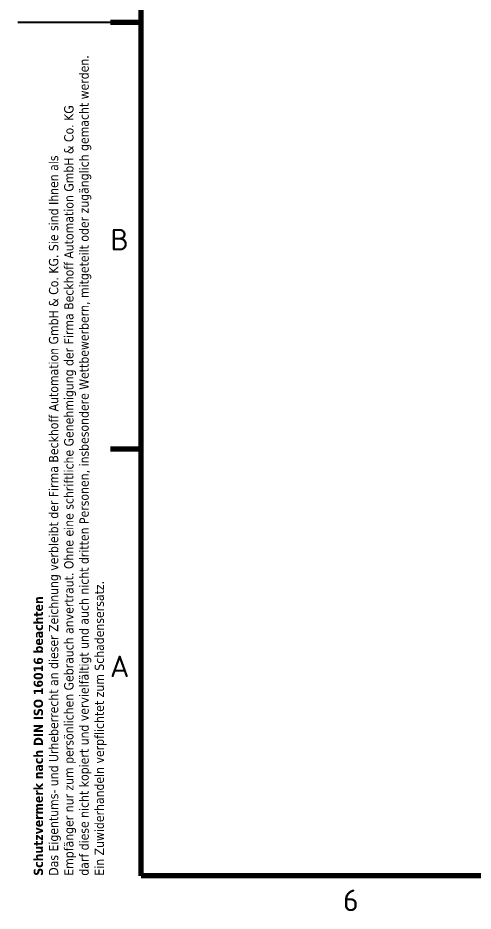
# Model space of a CAD drawing. Header units: millimetres. Extents: x 0 to 415, y 0 to 297.
# Drawn here: x 0 to 73.8, y 4.3 to 149.3 of the extents above; entities that cross this region are included whole.
import ezdxf

# ---------------------------------------------------------------- set-up
doc = ezdxf.new("R2010")
doc.units = ezdxf.units.MM
doc.layers.add('Rahmen (ISO)', color=7, linetype='Continuous', lineweight=70)
doc.layers.add('Rahmen Mittel', color=7, linetype='Continuous', lineweight=50)
doc.styles.add('FERTIG Motors-DIN-3_5mm', font='isocpeur.ttf')
doc.styles.add('Notiztext (DIN)', font='arial.ttf')

# ---------------------------------------------------------------- blocks, each defined once
blk = doc.blocks.new('Ränder A3-QUER')
at = {"layer": 'Rahmen (ISO)'}
for p, q in [((20, 10), (20, 287)), ((20, 148.5), (15, 148.5)), ((20, 79.25), (15, 79.25)), ((410, 10), (20, 10))]:
    blk.add_line(p, q, dxfattribs=at)
at = {"layer": 'Rahmen (ISO)', "lineweight": 25}
blk.add_line((20, 148.5), (0, 148.5), dxfattribs=at)
at = {"layer": 'Rahmen (ISO)', "color": 7, "insert": (2.57, 10), "char_height": 1.5, "attachment_point": 1, "rotation": 90, "line_spacing_factor": 0.987884, "style": 'Notiztext (DIN)'}
blk.add_mtext('\\fTahoma|b1|i0;\\H1.5000;Schutzvermerk nach DIN ISO 16016 beachten\\P\\fTahoma|b0|i0;\\H1.5000;Das Eigentums- und Urheberrecht an dieser Zeichnung verbleibt der Firma Beckhoff Automation GmbH & Co. KG. Sie sind Ihnen als\\P\\fTahoma|b0|i0;\\H1.5000;Empfänger nur zum persönlichen Gebrauch anvertraut. Ohne eine schriftliche Genehmigung der Firma Beckhoff Automation GmbH & Co. KG \\P\\fTahoma|b0|i0;\\H1.5000;darf diese nicht kopiert und vervielfältigt und auch nicht dritten Personen, insbesondere Wettbewerbern, mitgeteilt oder zugänglich gemacht werden. \\P\\fTahoma|b0|i0;\\H1.5000;Ein Zuwiderhandeln verpflichtet zum Schadensersatz.', dxfattribs=at)
at = {"layer": 'Rahmen Mittel', "char_height": 3.5, "attachment_point": 5, "style": 'FERTIG Motors-DIN-3_5mm'}
for s, insert, width in [('\\fISOCPEUR|b0|i0;B', (16.5, 113.25), 5.0047), ('\\fISOCPEUR|b0|i0;A', (16.5, 44), 5.0047), ('\\fISOCPEUR|b0|i0;6', (54, 6), 65.5864)]:
    blk.add_mtext(s, dxfattribs=dict(at, insert=insert, width=width))

msp = doc.modelspace()

# ---------------------------------------------------------------- block references
msp.add_blockref('Ränder A3-QUER', (0, 0))

doc.saveas('drawing.dxf')
